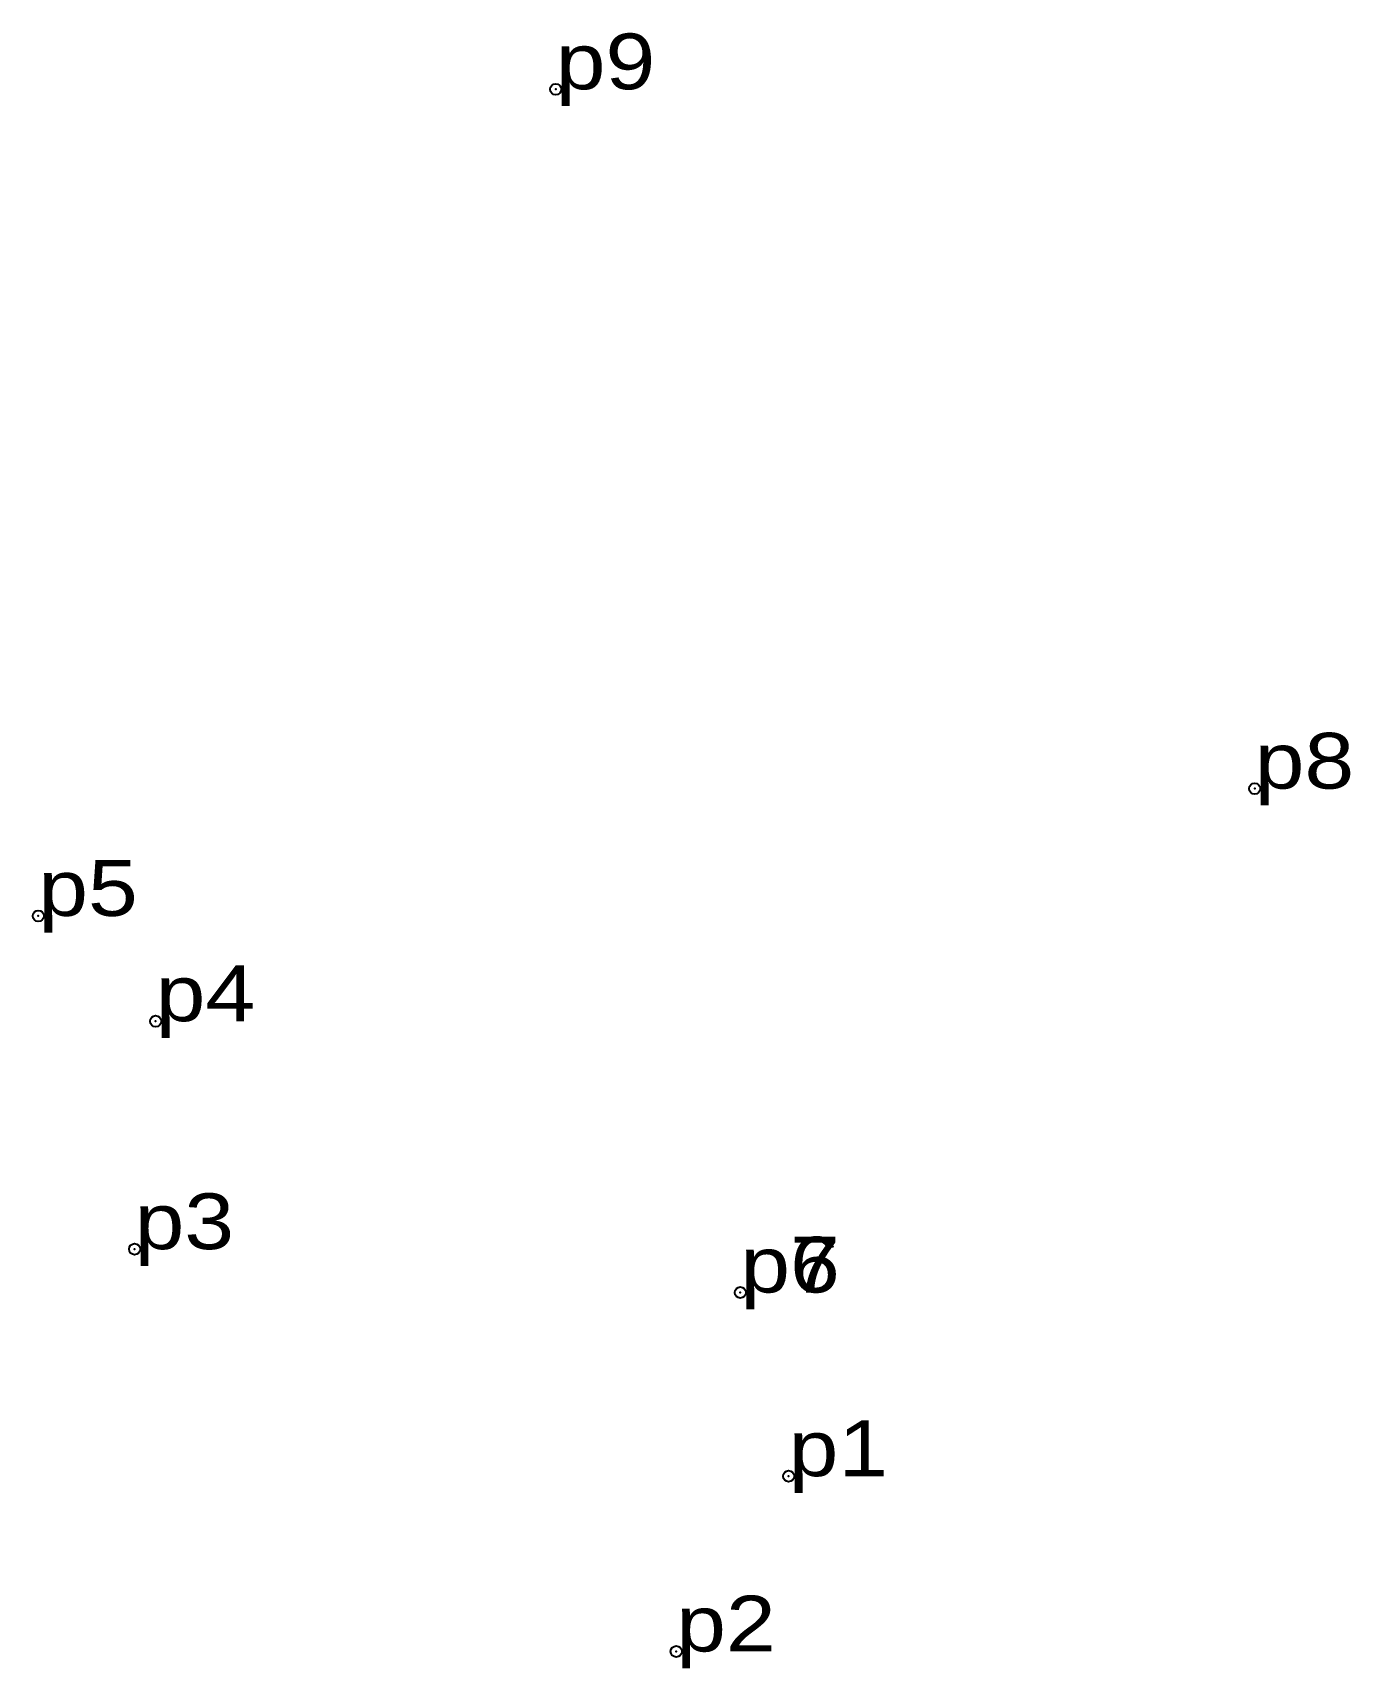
# Model space of a CAD drawing. Header units: metres. Extents: x 549423.2 to 549465.7, y 1822142.9 to 1822195.7.
import ezdxf

# ---------------------------------------------------------------- set-up
doc = ezdxf.new("R2010")
doc.units = ezdxf.units.M
doc.header["$LTSCALE"] = 0.72
doc.header["$PDMODE"] = 32
doc.header["$PDSIZE"] = 0.36
doc.layers.add('12', color=7, linetype='Continuous')
doc.layers.add('7', color=7, linetype='Continuous')

msp = doc.modelspace()

# ---------------------------------------------------------------- linework, layer by layer
at = {"layer": '7'}
for p in [(549440.06, 1822193.9), (549462.63, 1822171.32), (549423.35, 1822167.21), (549427.14, 1822163.81), (549426.46, 1822156.45), (549446.02, 1822155.05), (549447.58, 1822149.12), (549443.95, 1822143.46)]:
    msp.add_point(p, dxfattribs=at)

# ---------------------------------------------------------------- texts
at = {"layer": '12', "width": 1.2}
for s, p in [('p9', (549440.06, 1822193.9)), ('p8', (549462.63, 1822171.32)), ('p5', (549423.35, 1822167.21)), ('p4', (549427.14, 1822163.81)), ('p3', (549426.46, 1822156.45)), ('p6', (549446.02, 1822155.05)), ('p7', (549446.02, 1822155.05)), ('p1', (549447.58, 1822149.12)), ('p2', (549443.95, 1822143.46))]:
    msp.add_text(s, height=1.8, dxfattribs=at).set_placement(p)

doc.saveas('drawing.dxf')
